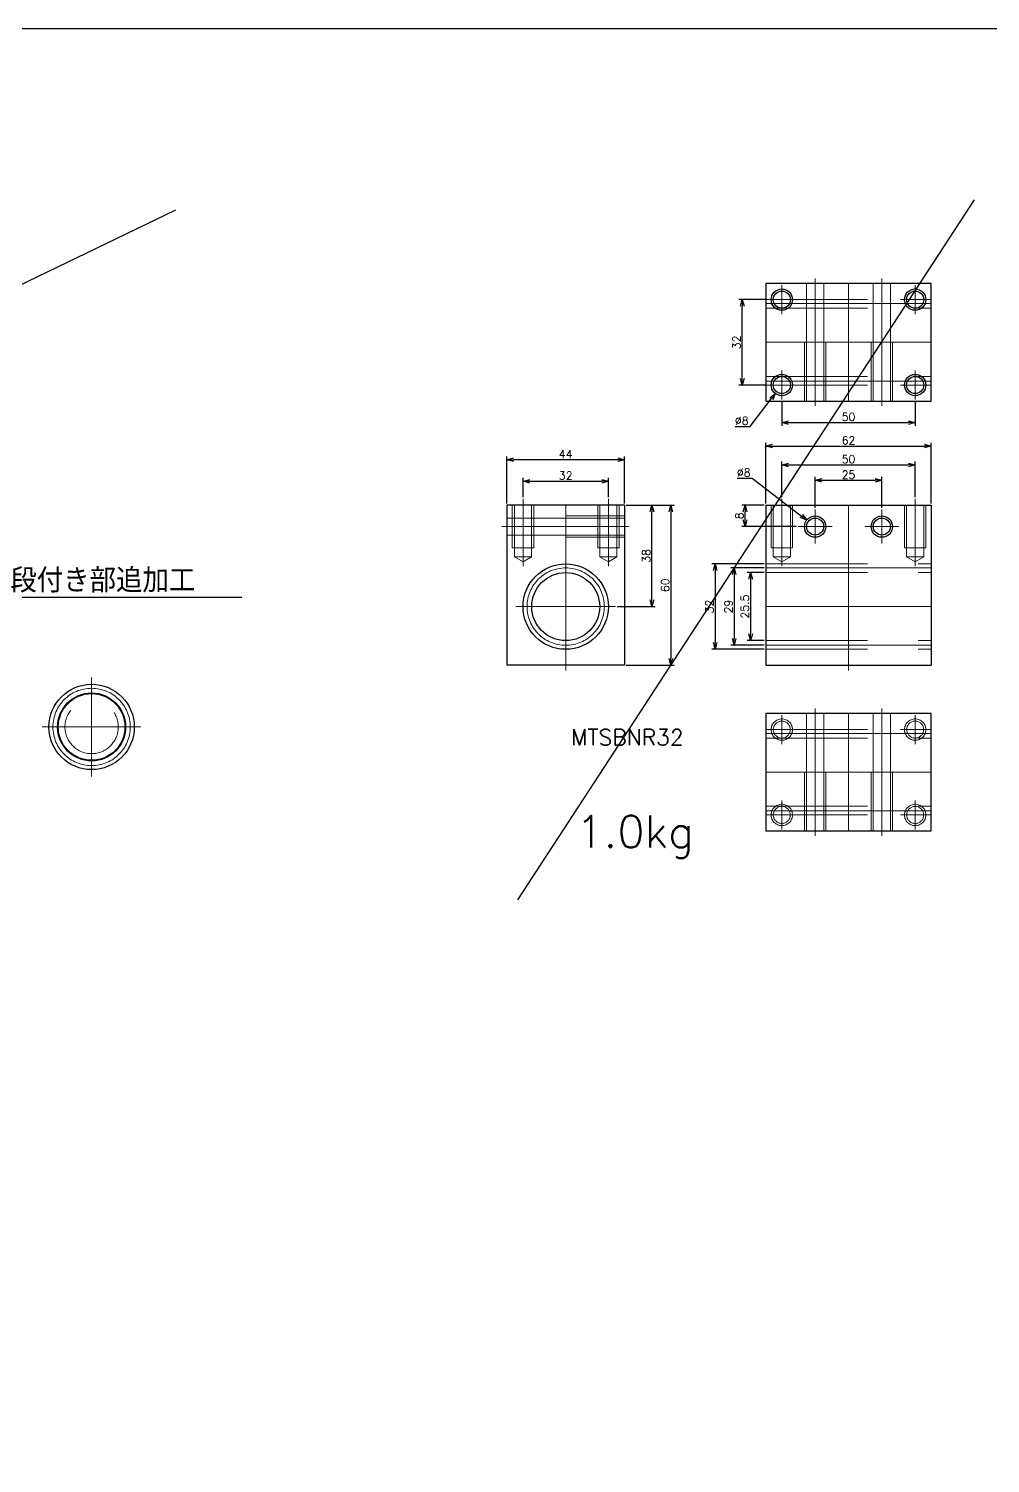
# Model space of a CAD drawing. Header units: millimetres. Extents: x -16130 to 36813, y -8099 to 27484.
# Drawn here: x 33511 to 33872, y 13813 to 14351 of the extents above; entities that cross this region are included whole.
import ezdxf
from ezdxf import colors
from ezdxf.entities.mleader import LeaderData, LeaderLine
from ezdxf.math import Vec2, Vec3

# ---------------------------------------------------------------- set-up
doc = ezdxf.new("R2010")
doc.units = ezdxf.units.MM
doc.header["$LTSCALE"] = 6
doc.header["$PDMODE"] = 99
doc.header["$PDSIZE"] = 1
doc.linetypes.add('CENTER2', pattern=[28.575, 19.05, -3.175, 3.175, -3.175])
doc.linetypes.add('HIDDEN', pattern=[9.525, 6.35, -3.175])
for name, color, linetype, lineweight in [('04_HIDDEN', 2, 'HIDDEN', 13), ('05_CENTER', 4, 'CENTER2', 13), ('08_DIM', 3, 'Continuous', 13)]:
    doc.layers.add(name, color=color, linetype=linetype, lineweight=lineweight)
doc.layers.add('10_DRAFT', color=8, linetype='Continuous', lineweight=0, plot=False)
doc.styles.add('KSS_TXT', font='txt.shx', dxfattribs={"bigfont": 'extfont2.shx'})
doc.styles.get("Standard").update_dxf_attribs({"font": 'txt.shx', "bigfont": 'extfont2.shx'})
doc.dimstyles.new('KSS_DIM', dxfattribs={"dimtxt": 3, "dimasz": 2.5, "dimexe": 1.25, "dimexo": 0.625, "dimtad": 1, "dimdsep": 46, "dimtxsty": 'KSS_TXT', "dimblk": 'OPEN30', "dimcen": 0, "dimazin": 2, "dimtfac": 0.75, "dimtmove": 0, "dimatfit": 3, "dimldrblk": 'OPEN30', "dimfxl": 1, "dimtolj": 1, "dimarcsym": 0})
doc.dimstyles.new('KSS_DIM$3', dxfattribs={"dimtxt": 3, "dimasz": 2.5, "dimexe": 1.25, "dimexo": 0.625, "dimtad": 1, "dimtih": 1, "dimtoh": 1, "dimdsep": 46, "dimtxsty": 'KSS_TXT', "dimblk": 'OPEN30', "dimcen": 0, "dimazin": 2, "dimtfac": 0.75, "dimtofl": 0, "dimtmove": 0, "dimatfit": 3, "dimldrblk": 'OPEN30', "dimfxl": 1, "dimtolj": 1, "dimarcsym": 0})

# ---------------------------------------------------------------- blocks, each defined once
blk = doc.blocks.new('MTSRW32-＊＊＊-F35-V25-S45-Q25b_1_1_1')
at = {"color": 0}
for radius in [16, 12.75, 12.5]:
    blk.add_circle((0, 0), radius, dxfattribs=at)
at = {"layer": '04_HIDDEN', "color": 0}
blk.add_circle((0, 0), 10, dxfattribs=at)
at = {"layer": '05_CENTER', "color": 0}
for p, q in [((0, 18.51), (0, -18.51)), ((-18.51, 0), (18.51, 0))]:
    blk.add_line(p, q, dxfattribs=at)
blk.add_circle((0, 0), 14.5, dxfattribs=at)
blk = doc.blocks.new('_Open30')
at = {"color": 0, "linetype": 'ByBlock', "lineweight": -2}
for p, q in [((-1, 0.268), (0, 0)), ((0, 0), (-1, -0.268)), ((0, 0), (-1, 0))]:
    blk.add_line(p, q, dxfattribs=at)
blk = doc.blocks.new('*D2100')
at = {"layer": '08_DIM', "color": 0, "lineweight": -2, "transparency": 16777216}
for p, q in [((33806.17, 14171.67), (33806.17, 14183.26)), ((33831.17, 14171.67), (33831.17, 14183.26)), ((33808.67, 14182.01), (33828.67, 14182.01))]:
    blk.add_line(p, q, dxfattribs=at)
at = {"layer": 'Defpoints', "color": 0, "transparency": 16777216}
for p in [(33831.17, 14182.01), (33806.17, 14171.05), (33831.17, 14171.05)]:
    blk.add_point(p, dxfattribs=at)
at = {"layer": '08_DIM', "color": 0, "lineweight": -2, "transparency": 16777216, "xscale": 2.5, "yscale": 2.5, "zscale": 2.5, "rotation": 180}
blk.add_blockref('_Open30', (33806.17, 14182.01), dxfattribs=at)
at = {"layer": '08_DIM', "color": 0, "lineweight": -2, "transparency": 16777216, "xscale": 2.5, "yscale": 2.5, "zscale": 2.5}
blk.add_blockref('_Open30', (33831.17, 14182.01), dxfattribs=at)
at = {"layer": '08_DIM', "color": 0, "transparency": 16777216, "insert": (33818.67, 14184.13), "char_height": 3, "attachment_point": 5, "style": 'KSS_TXT'}
blk.add_mtext('\\A1;25', dxfattribs=at)
blk = doc.blocks.new('*D2101')
at = {"layer": '08_DIM', "color": 0, "lineweight": -2, "transparency": 16777216}
for p, q in [((33787.04, 14172.67), (33778.62, 14172.67)), ((33779.87, 14167.17), (33779.87, 14170.17)), ((33799.16, 14164.67), (33778.62, 14164.67))]:
    blk.add_line(p, q, dxfattribs=at)
at = {"layer": 'Defpoints', "color": 0, "transparency": 16777216}
for p in [(33779.87, 14172.67), (33787.67, 14172.67), (33799.79, 14164.67)]:
    blk.add_point(p, dxfattribs=at)
at = {"layer": '08_DIM', "color": 0, "lineweight": -2, "transparency": 16777216, "xscale": 2.5, "yscale": 2.5, "zscale": 2.5}
for p, rotation in [((33779.87, 14172.67), 90), ((33779.87, 14164.67), 270)]:
    blk.add_blockref('_Open30', p, dxfattribs=dict(at, rotation=rotation))
at = {"layer": '08_DIM', "color": 0, "transparency": 16777216, "insert": (33777.74, 14168.67), "char_height": 3, "attachment_point": 5, "rotation": 90, "style": 'KSS_TXT'}
blk.add_mtext('\\A1;8', dxfattribs=at)
blk = doc.blocks.new('*D2102')
at = {"layer": '08_DIM', "color": 0, "lineweight": -2, "transparency": 16777216}
for p, q in [((33735.25, 14172.67), (33746.23, 14172.67)), ((33744.98, 14137.17), (33744.98, 14170.17)), ((33731.88, 14134.67), (33746.23, 14134.67))]:
    blk.add_line(p, q, dxfattribs=at)
at = {"layer": 'Defpoints', "color": 0, "transparency": 16777216}
for p in [(33734.62, 14172.67), (33744.98, 14172.67), (33731.26, 14134.67)]:
    blk.add_point(p, dxfattribs=at)
at = {"layer": '08_DIM', "color": 0, "lineweight": -2, "transparency": 16777216, "xscale": 2.5, "yscale": 2.5, "zscale": 2.5}
for p, rotation in [((33744.98, 14172.67), 90), ((33744.98, 14134.67), 270)]:
    blk.add_blockref('_Open30', p, dxfattribs=dict(at, rotation=rotation))
at = {"layer": '08_DIM', "color": 0, "transparency": 16777216, "insert": (33742.85, 14153.67), "char_height": 3, "attachment_point": 5, "rotation": 90, "style": 'KSS_TXT'}
blk.add_mtext('\\A1;38', dxfattribs=at)
blk = doc.blocks.new('*D2103')
at = {"layer": '08_DIM', "color": 0, "lineweight": -2, "transparency": 16777216}
for p, q in [((33735.25, 14172.67), (33753.3, 14172.67)), ((33752.05, 14170.17), (33752.05, 14115.17)), ((33735.25, 14112.67), (33753.3, 14112.67))]:
    blk.add_line(p, q, dxfattribs=at)
at = {"layer": 'Defpoints', "color": 0, "transparency": 16777216}
for p in [(33734.62, 14172.67), (33734.62, 14112.67), (33752.05, 14112.67)]:
    blk.add_point(p, dxfattribs=at)
at = {"layer": '08_DIM', "color": 0, "lineweight": -2, "transparency": 16777216, "xscale": 2.5, "yscale": 2.5, "zscale": 2.5}
for p, rotation in [((33752.05, 14172.67), 90), ((33752.05, 14112.67), 270)]:
    blk.add_blockref('_Open30', p, dxfattribs=dict(at, rotation=rotation))
at = {"layer": '08_DIM', "color": 0, "transparency": 16777216, "insert": (33749.92, 14142.67), "char_height": 3, "attachment_point": 5, "rotation": 90, "style": 'KSS_TXT'}
blk.add_mtext('\\A1;60', dxfattribs=at)
blk = doc.blocks.new('*D2104')
at = {"layer": '08_DIM', "color": 0, "lineweight": -2, "transparency": 16777216}
for p, q in [((33690.62, 14173.29), (33690.62, 14190.97)), ((33732.12, 14189.72), (33693.12, 14189.72)), ((33734.62, 14173.29), (33734.62, 14190.97))]:
    blk.add_line(p, q, dxfattribs=at)
at = {"layer": 'Defpoints', "color": 0, "transparency": 16777216}
for p in [(33690.62, 14189.72), (33690.62, 14172.67), (33734.62, 14172.67)]:
    blk.add_point(p, dxfattribs=at)
at = {"layer": '08_DIM', "color": 0, "lineweight": -2, "transparency": 16777216, "xscale": 2.5, "yscale": 2.5, "zscale": 2.5, "rotation": 180}
blk.add_blockref('_Open30', (33690.62, 14189.72), dxfattribs=at)
at = {"layer": '08_DIM', "color": 0, "lineweight": -2, "transparency": 16777216, "xscale": 2.5, "yscale": 2.5, "zscale": 2.5}
blk.add_blockref('_Open30', (33734.62, 14189.72), dxfattribs=at)
at = {"layer": '08_DIM', "color": 0, "transparency": 16777216, "insert": (33712.62, 14191.85), "char_height": 3, "attachment_point": 5, "style": 'KSS_TXT'}
blk.add_mtext('\\A1;44', dxfattribs=at)
blk = doc.blocks.new('*D2105')
at = {"layer": '08_DIM', "color": 0, "lineweight": -2, "transparency": 16777216}
for p, q in [((33787.67, 14173.29), (33787.67, 14196.12)), ((33790.17, 14194.87), (33847.17, 14194.87)), ((33849.67, 14173.29), (33849.67, 14196.12))]:
    blk.add_line(p, q, dxfattribs=at)
at = {"layer": 'Defpoints', "color": 0, "transparency": 16777216}
for p in [(33849.67, 14194.87), (33787.67, 14172.67), (33849.67, 14172.67)]:
    blk.add_point(p, dxfattribs=at)
at = {"layer": '08_DIM', "color": 0, "lineweight": -2, "transparency": 16777216, "xscale": 2.5, "yscale": 2.5, "zscale": 2.5, "rotation": 180}
blk.add_blockref('_Open30', (33787.67, 14194.87), dxfattribs=at)
at = {"layer": '08_DIM', "color": 0, "lineweight": -2, "transparency": 16777216, "xscale": 2.5, "yscale": 2.5, "zscale": 2.5}
blk.add_blockref('_Open30', (33849.67, 14194.87), dxfattribs=at)
at = {"layer": '08_DIM', "color": 0, "transparency": 16777216, "insert": (33818.67, 14196.99), "char_height": 3, "attachment_point": 5, "style": 'KSS_TXT'}
blk.add_mtext('\\A1;62', dxfattribs=at)
blk = doc.blocks.new('*D2106')
at = {"layer": '08_DIM', "color": 0, "lineweight": -2, "transparency": 16777216}
for p, q in [((33696.62, 14175.66), (33696.62, 14182.9)), ((33728.62, 14175.66), (33728.62, 14182.9)), ((33699.12, 14181.65), (33726.12, 14181.65))]:
    blk.add_line(p, q, dxfattribs=at)
at = {"layer": 'Defpoints', "color": 0, "transparency": 16777216}
for p in [(33728.62, 14181.65), (33696.62, 14175.04), (33728.62, 14175.04)]:
    blk.add_point(p, dxfattribs=at)
at = {"layer": '08_DIM', "color": 0, "lineweight": -2, "transparency": 16777216, "xscale": 2.5, "yscale": 2.5, "zscale": 2.5, "rotation": 180}
blk.add_blockref('_Open30', (33696.62, 14181.65), dxfattribs=at)
at = {"layer": '08_DIM', "color": 0, "lineweight": -2, "transparency": 16777216, "xscale": 2.5, "yscale": 2.5, "zscale": 2.5}
blk.add_blockref('_Open30', (33728.62, 14181.65), dxfattribs=at)
at = {"layer": '08_DIM', "color": 0, "transparency": 16777216, "insert": (33712.62, 14183.78), "char_height": 3, "attachment_point": 5, "style": 'KSS_TXT'}
blk.add_mtext('\\A1;32', dxfattribs=at)
blk = doc.blocks.new('*D2107')
at = {"layer": '08_DIM', "color": 0, "lineweight": -2, "transparency": 16777216}
for p, q in [((33793.67, 14175.66), (33793.67, 14189.02)), ((33796.17, 14187.77), (33841.17, 14187.77)), ((33843.67, 14175.66), (33843.67, 14189.02))]:
    blk.add_line(p, q, dxfattribs=at)
at = {"layer": 'Defpoints', "color": 0, "transparency": 16777216}
for p in [(33843.67, 14187.77), (33793.67, 14175.04), (33843.67, 14175.04)]:
    blk.add_point(p, dxfattribs=at)
at = {"layer": '08_DIM', "color": 0, "lineweight": -2, "transparency": 16777216, "xscale": 2.5, "yscale": 2.5, "zscale": 2.5, "rotation": 180}
blk.add_blockref('_Open30', (33793.67, 14187.77), dxfattribs=at)
at = {"layer": '08_DIM', "color": 0, "lineweight": -2, "transparency": 16777216, "xscale": 2.5, "yscale": 2.5, "zscale": 2.5}
blk.add_blockref('_Open30', (33843.67, 14187.77), dxfattribs=at)
at = {"layer": '08_DIM', "color": 0, "transparency": 16777216, "insert": (33818.67, 14189.9), "char_height": 3, "attachment_point": 5, "style": 'KSS_TXT'}
blk.add_mtext('\\A1;50', dxfattribs=at)
blk = doc.blocks.new('*D2108')
at = {"layer": '08_DIM', "color": 0, "lineweight": -2, "transparency": 16777216}
for p, q in [((33776.87, 14182.8), (33782.5, 14182.8)), ((33782.5, 14182.8), (33801.01, 14168.62))]:
    blk.add_line(p, q, dxfattribs=at)
at = {"layer": 'Defpoints', "color": 0, "transparency": 16777216}
for p in [(33802.99, 14167.1), (33809.34, 14162.23)]:
    blk.add_point(p, dxfattribs=at)
at = {"layer": '08_DIM', "color": 0, "lineweight": -2, "transparency": 16777216, "xscale": 2.5, "yscale": 2.5, "zscale": 2.5, "rotation": 322.5424603833925}
blk.add_blockref('_Open30', (33802.99, 14167.1), dxfattribs=at)
at = {"layer": '08_DIM', "color": 0, "transparency": 16777216, "insert": (33779.37, 14184.92), "char_height": 3, "attachment_point": 5, "style": 'KSS_TXT'}
blk.add_mtext('\\A1;%%C8', dxfattribs=at)
blk = doc.blocks.new('*D2109')
at = {"layer": '08_DIM', "color": 0, "lineweight": -2, "transparency": 16777216}
for p, q in [((33787.04, 14147.42), (33780.72, 14147.42)), ((33781.97, 14144.92), (33781.97, 14124.42)), ((33787.04, 14121.92), (33780.72, 14121.92))]:
    blk.add_line(p, q, dxfattribs=at)
at = {"layer": 'Defpoints', "color": 0, "transparency": 16777216}
for p in [(33787.67, 14147.42), (33781.97, 14121.92), (33787.67, 14121.92)]:
    blk.add_point(p, dxfattribs=at)
at = {"layer": '08_DIM', "color": 0, "lineweight": -2, "transparency": 16777216, "xscale": 2.5, "yscale": 2.5, "zscale": 2.5}
for p, rotation in [((33781.97, 14147.42), 90), ((33781.97, 14121.92), 270)]:
    blk.add_blockref('_Open30', p, dxfattribs=dict(at, rotation=rotation))
at = {"layer": '08_DIM', "color": 0, "transparency": 16777216, "insert": (33779.84, 14134.67), "char_height": 3, "attachment_point": 5, "rotation": 90, "style": 'KSS_TXT'}
blk.add_mtext('\\A1;25.5', dxfattribs=at)
blk = doc.blocks.new('*D2110')
at = {"layer": '08_DIM', "color": 0, "lineweight": -2, "transparency": 16777216}
for p, q in [((33787.04, 14149.17), (33774.56, 14149.17)), ((33775.81, 14146.67), (33775.81, 14122.67)), ((33787.04, 14120.17), (33774.56, 14120.17))]:
    blk.add_line(p, q, dxfattribs=at)
at = {"layer": 'Defpoints', "color": 0, "transparency": 16777216}
for p in [(33787.67, 14149.17), (33775.81, 14120.17), (33787.67, 14120.17)]:
    blk.add_point(p, dxfattribs=at)
at = {"layer": '08_DIM', "color": 0, "lineweight": -2, "transparency": 16777216, "xscale": 2.5, "yscale": 2.5, "zscale": 2.5}
for p, rotation in [((33775.81, 14149.17), 90), ((33775.81, 14120.17), 270)]:
    blk.add_blockref('_Open30', p, dxfattribs=dict(at, rotation=rotation))
at = {"layer": '08_DIM', "color": 0, "transparency": 16777216, "insert": (33773.68, 14134.67), "char_height": 3, "attachment_point": 5, "rotation": 90, "style": 'KSS_TXT'}
blk.add_mtext('\\A1;29', dxfattribs=at)
blk = doc.blocks.new('*D2111')
at = {"layer": '08_DIM', "color": 0, "lineweight": -2, "transparency": 16777216}
for p, q in [((33787.04, 14150.67), (33767.41, 14150.67)), ((33768.66, 14148.17), (33768.66, 14121.17)), ((33787.04, 14118.67), (33767.41, 14118.67))]:
    blk.add_line(p, q, dxfattribs=at)
at = {"layer": 'Defpoints', "color": 0, "transparency": 16777216}
for p in [(33787.67, 14150.67), (33768.66, 14118.67), (33787.67, 14118.67)]:
    blk.add_point(p, dxfattribs=at)
at = {"layer": '08_DIM', "color": 0, "lineweight": -2, "transparency": 16777216, "xscale": 2.5, "yscale": 2.5, "zscale": 2.5}
for p, rotation in [((33768.66, 14150.67), 90), ((33768.66, 14118.67), 270)]:
    blk.add_blockref('_Open30', p, dxfattribs=dict(at, rotation=rotation))
at = {"layer": '08_DIM', "color": 0, "transparency": 16777216, "insert": (33766.54, 14134.67), "char_height": 3, "attachment_point": 5, "rotation": 90, "style": 'KSS_TXT'}
blk.add_mtext('\\A1;32', dxfattribs=at)
blk = doc.blocks.new('*D2112')
at = {"layer": '08_DIM', "color": 0, "lineweight": -2, "transparency": 16777216}
for p, q in [((33793.67, 14211.67), (33793.67, 14202.4)), ((33843.67, 14211.67), (33843.67, 14202.4)), ((33796.17, 14203.65), (33841.17, 14203.65))]:
    blk.add_line(p, q, dxfattribs=at)
at = {"layer": 'Defpoints', "color": 0, "transparency": 16777216}
for p in [(33793.67, 14212.29), (33843.67, 14212.29), (33843.67, 14203.65)]:
    blk.add_point(p, dxfattribs=at)
at = {"layer": '08_DIM', "color": 0, "lineweight": -2, "transparency": 16777216, "xscale": 2.5, "yscale": 2.5, "zscale": 2.5, "rotation": 180}
blk.add_blockref('_Open30', (33793.67, 14203.65), dxfattribs=at)
at = {"layer": '08_DIM', "color": 0, "lineweight": -2, "transparency": 16777216, "xscale": 2.5, "yscale": 2.5, "zscale": 2.5}
blk.add_blockref('_Open30', (33843.67, 14203.65), dxfattribs=at)
at = {"layer": '08_DIM', "color": 0, "transparency": 16777216, "insert": (33818.67, 14205.78), "char_height": 3, "attachment_point": 5, "style": 'KSS_TXT'}
blk.add_mtext('\\A1;50', dxfattribs=at)
blk = doc.blocks.new('*D2113')
at = {"layer": '08_DIM', "color": 0, "lineweight": -2, "transparency": 16777216}
for p, q in [((33787.59, 14249.74), (33777.58, 14249.74)), ((33778.83, 14220.24), (33778.83, 14247.24)), ((33787.59, 14217.74), (33777.58, 14217.74))]:
    blk.add_line(p, q, dxfattribs=at)
at = {"layer": 'Defpoints', "color": 0, "transparency": 16777216}
for p in [(33778.83, 14249.74), (33788.22, 14249.74), (33788.22, 14217.74)]:
    blk.add_point(p, dxfattribs=at)
at = {"layer": '08_DIM', "color": 0, "lineweight": -2, "transparency": 16777216, "xscale": 2.5, "yscale": 2.5, "zscale": 2.5}
for p, rotation in [((33778.83, 14249.74), 90), ((33778.83, 14217.74), 270)]:
    blk.add_blockref('_Open30', p, dxfattribs=dict(at, rotation=rotation))
at = {"layer": '08_DIM', "color": 0, "transparency": 16777216, "insert": (33776.7, 14233.74), "char_height": 3, "attachment_point": 5, "rotation": 90, "style": 'KSS_TXT'}
blk.add_mtext('\\A1;32', dxfattribs=at)
blk = doc.blocks.new('*D2114')
at = {"layer": '08_DIM', "color": 0, "lineweight": -2, "transparency": 16777216}
for p, q in [((33781.75, 14202.23), (33789.71, 14212.59)), ((33776.12, 14202.23), (33781.75, 14202.23))]:
    blk.add_line(p, q, dxfattribs=at)
at = {"layer": 'Defpoints', "color": 0, "transparency": 16777216}
for p in [(33796.1, 14220.91), (33791.23, 14214.57)]:
    blk.add_point(p, dxfattribs=at)
at = {"layer": '08_DIM', "color": 0, "lineweight": -2, "transparency": 16777216, "xscale": 2.5, "yscale": 2.5, "zscale": 2.5, "rotation": 52.45962079041847}
blk.add_blockref('_Open30', (33791.23, 14214.57), dxfattribs=at)
at = {"layer": '08_DIM', "color": 0, "transparency": 16777216, "insert": (33778.62, 14204.36), "char_height": 3, "attachment_point": 5, "style": 'KSS_TXT'}
blk.add_mtext('\\A1;%%C8', dxfattribs=at)
blk = doc.blocks.new('MTSBNR32a_1_1')
at = {"color": 0}
for p, q in [((-31, 0), (31, 0)), ((-31, 0), (-31, -60)), ((31, 0), (31, -60)), ((-31, -60), (31, -60))]:
    blk.add_line(p, q, dxfattribs=at)
for centre, radius in [((-12.5, -8), 4), ((-12.5, -8), 3.2), ((12.5, -8), 4), ((12.5, -8), 3.2)]:
    blk.add_circle(centre, radius, dxfattribs=at)
at = {"layer": '04_HIDDEN', "color": 0}
for p, q in [((-29, 0), (-29, -16)), ((-28.2, 0), (-28.2, -19.39)), ((-21.8, 0), (-21.8, -19.39)), ((-21, 0), (-21, -16)), ((21, 0), (21, -16)), ((21.8, 0), (21.8, -19.39)), ((28.2, 0), (28.2, -19.39)), ((29, 0), (29, -16)), ((-21, -16), (-29, -16)), ((29, -16), (21, -16)), ((-28.2, -19.39), (-21.8, -19.39)), ((-28.2, -19.39), (-25, -21.23)), ((-21.8, -19.39), (-25, -21.23)), ((21.8, -19.39), (28.2, -19.39)), ((21.8, -19.39), (25, -21.23)), ((28.2, -19.39), (25, -21.23)), ((-31, -22), (31, -22)), ((-31, -25.25), (31, -25.25)), ((-31, -50.75), (31, -50.75)), ((-31, -54), (31, -54))]:
    blk.add_line(p, q, dxfattribs=at)
at = {"layer": '05_CENTER', "color": 0}
for p, q in [((-25, 2.37), (-25, -22.82)), ((0, 0), (0, -62)), ((25, 2.37), (25, -22.82)), ((-12.5, -1.62), (-12.5, -14.38)), ((12.5, -1.62), (12.5, -14.38)), ((-18.88, -8), (-6.12, -8)), ((18.88, -8), (6.12, -8)), ((-31, -23.5), (31, -23.5)), ((-31, -52.5), (31, -52.5))]:
    blk.add_line(p, q, dxfattribs=at)
at = {"layer": '10_DRAFT'}
blk.add_line((-31, -38), (31, -38), dxfattribs=at)
blk = doc.blocks.new('MTSBNR32b_1_1')
at = {"color": 0}
for p, q in [((-22, 0), (-22, -60)), ((22, 0), (-22, 0)), ((22, 0), (22, -60)), ((22, -60), (-22, -60))]:
    blk.add_line(p, q, dxfattribs=at)
for radius in [16, 12.75]:
    blk.add_circle((0, -38), radius, dxfattribs=at)
at = {"layer": '04_HIDDEN', "color": 0}
for p, q in [((-20, 0), (-20, -16)), ((-19.2, 0), (-19.2, -19.39)), ((-12.8, 0), (-12.8, -19.39)), ((-12, 0), (-12, -16)), ((12, 0), (12, -16)), ((12.8, 0), (12.8, -19.39)), ((19.2, 0), (19.2, -19.39)), ((20, 0), (20, -16)), ((-20, -16), (-12, -16)), ((12, -16), (20, -16)), ((-19.2, -19.39), (-16, -21.23)), ((-12.8, -19.39), (-19.2, -19.39)), ((-12.8, -19.39), (-16, -21.23)), ((19.2, -19.39), (12.8, -19.39)), ((12.8, -19.39), (16, -21.23)), ((19.2, -19.39), (16, -21.23))]:
    blk.add_line(p, q, dxfattribs=at)
at = {"layer": '05_CENTER', "color": 0}
for p, q in [((-16, 2.37), (-16, -22.82)), ((0, 0), (0, -62)), ((16, 2.37), (16, -22.82)), ((18.63, -38), (-18.63, -38))]:
    blk.add_line(p, q, dxfattribs=at)
blk.add_circle((0, -38), 14.5, dxfattribs=at)
at = {"layer": '10_DRAFT'}
for p, q in [((22, -4.8), (-22, -4.8)), ((22, -4), (0, -4)), ((0, -4), (0, -12)), ((23.78, -8), (-23.89, -8)), ((22, -11.2), (-22, -11.2)), ((22, -12), (0, -12))]:
    blk.add_line(p, q, dxfattribs=at)
blk = doc.blocks.new('MTSBNR32c_1_1')
at = {"color": 0}
blk.add_lwpolyline([(-31, -22), (31, -22), (31, 22), (-31, 22)], close=True, dxfattribs=at)
for centre, radius in [((-25, 16), 4), ((-25, 16), 3.2), ((25, 16), 4), ((25, 16), 3.2), ((-25, -16), 4), ((-25, -16), 3.2), ((25, -16), 4), ((25, -16), 3.2)]:
    blk.add_circle(centre, radius, dxfattribs=at)
at = {"layer": '04_HIDDEN', "color": 0}
for p, q in [((-31, 16), (31, 16)), ((-31, 12.75), (31, 12.75)), ((-31, -12.75), (31, -12.75)), ((-31, -16), (31, -16))]:
    blk.add_line(p, q, dxfattribs=at)
at = {"layer": '05_CENTER', "color": 0}
for p, q in [((-25, 21.45), (-25, 10.55)), ((25, 21.45), (25, 10.55)), ((-31, 14.5), (31, 14.5)), ((-19.55, 16), (-30.45, 16)), ((19.55, 16), (30.45, 16)), ((-25, -21.45), (-25, -10.55)), ((25, -21.45), (25, -10.55)), ((-31, -14.5), (31, -14.5)), ((-19.55, -16), (-30.45, -16)), ((19.55, -16), (30.45, -16))]:
    blk.add_line(p, q, dxfattribs=at)
at = {"layer": '10_DRAFT'}
for p, q in [((-15.7, -22), (-15.7, 22)), ((-12.5, -23.78), (-12.5, 23.89)), ((-9.3, -22), (-9.3, 22)), ((0, 22), (0, -22)), ((9.3, -22), (9.3, 22)), ((12.5, -23.78), (12.5, 23.89)), ((15.7, -22), (15.7, 22)), ((-31, 0), (31, 0)), ((-16.5, -22), (-16.5, 0)), ((-8.5, 0), (-16.5, 0)), ((8.5, 0), (16.5, 0)), ((16.5, -22), (16.5, 0)), ((-8.5, -22), (-8.5, 0)), ((8.5, -22), (8.5, 0))]:
    blk.add_line(p, q, dxfattribs=at)
blk = doc.blocks.new('MTSBNR32d_1_1')
at = {"color": 0}
blk.add_lwpolyline([(-31, -22), (31, -22), (31, 22), (-31, 22)], close=True, dxfattribs=at)
at = {"layer": '04_HIDDEN', "color": 0}
for p, q in [((-31, 16), (31, 16)), ((-31, 12.75), (31, 12.75)), ((-31, -12.75), (31, -12.75)), ((-31, -16), (31, -16))]:
    blk.add_line(p, q, dxfattribs=at)
for centre, radius in [((-25, 16), 4), ((-25, 16), 3.2), ((25, 16), 4), ((25, 16), 3.2), ((-25, -16), 4), ((-25, -16), 3.2), ((25, -16), 4), ((25, -16), 3.2)]:
    blk.add_circle(centre, radius, dxfattribs=at)
at = {"layer": '05_CENTER', "color": 0}
for p, q in [((-25, 21.45), (-25, 10.55)), ((25, 21.45), (25, 10.55)), ((-31, 14.5), (31, 14.5)), ((-19.55, 16), (-30.45, 16)), ((19.55, 16), (30.45, 16)), ((-25, -21.45), (-25, -10.55)), ((25, -21.45), (25, -10.55)), ((-31, -14.5), (31, -14.5)), ((-19.55, -16), (-30.45, -16)), ((19.55, -16), (30.45, -16))]:
    blk.add_line(p, q, dxfattribs=at)
at = {"layer": '10_DRAFT'}
for p, q in [((-15.7, -22), (-15.7, 22)), ((-12.5, -23.78), (-12.5, 23.89)), ((-9.3, -22), (-9.3, 22)), ((0, 22), (0, -22)), ((9.3, -22), (9.3, 22)), ((12.5, -23.78), (12.5, 23.89)), ((15.7, -22), (15.7, 22)), ((-31, 0), (31, 0)), ((-16.5, -22), (-16.5, 0)), ((-8.5, 0), (-16.5, 0)), ((8.5, 0), (16.5, 0)), ((16.5, -22), (16.5, 0)), ((-8.5, -22), (-8.5, 0)), ((8.5, -22), (8.5, 0))]:
    blk.add_line(p, q, dxfattribs=at)

msp = doc.modelspace()

# ---------------------------------------------------------------- linework, layer by layer
msp.add_line((33865.84376, 14287.18441), (33694.5862, 14024.7455))
at = {"color": 3}
msp.add_line((33566.29731, 14283.28179), (32931.6821, 13976.49491), dxfattribs=at)
at = {"color": 2}
msp.add_lwpolyline([(32387.51837, 12515.47768), (36103.84279, 12515.47768), (36103.84279, 14351.32078), (32387.51837, 14351.32078)], close=True, dxfattribs=at)

# ---------------------------------------------------------------- block references
at = {"color": 4}
for name, p in [('MTSBNR32c_1_1', (33818.66582, 14233.74044)), ('MTSBNR32b_1_1', (33712.62042, 14172.66532)), ('MTSBNR32a_1_1', (33818.66582, 14172.66532)), ('MTSRW32-＊＊＊-F35-V25-S45-Q25b_1_1_1', (33534.87323, 14089.54122)), ('MTSBNR32d_1_1', (33818.66582, 14072.56562))]:
    msp.add_blockref(name, p, dxfattribs=at)

# ---------------------------------------------------------------- texts
at = {"color": 0, "style": 'KSS_TXT'}
msp.add_text('MTSBNR32', height=6, dxfattribs=at).set_placement((33714.68298, 14082.66532))
at = {"layer": '08_DIM', "color": 6, "style": 'KSS_TXT'}
msp.add_text('1.0kg', height=12, dxfattribs=at).set_placement((33716.52211, 14044.30618))

# ---------------------------------------------------------------- dimensions: what is measured, and where the dimension line sits
at = {"layer": '08_DIM'}
for base, p1, p2, picture, middle in [((33778.82782, 14249.74044), (33788.21835, 14217.74044), (33788.21835, 14249.74044), '*D2113', (33776.70282, 14233.74044)), ((33744.97535, 14172.66532), (33731.25526, 14134.66532), (33734.62042, 14172.66532), '*D2102', (33742.85035, 14153.66532)), ((33752.04538, 14112.66532), (33734.62042, 14172.66532), (33734.62042, 14112.66532), '*D2103', (33749.92038, 14142.66532)), ((33779.86938, 14172.66532), (33799.78504, 14164.66532), (33787.66582, 14172.66532), '*D2101', (33777.74438, 14168.66532)), ((33768.6642, 14118.66532), (33787.66582, 14150.66532), (33787.66582, 14118.66532), '*D2111', (33766.5392, 14134.66532)), ((33775.80946, 14120.16532), (33787.66582, 14149.16532), (33787.66582, 14120.16532), '*D2110', (33773.68446, 14134.66532)), ((33781.97401, 14121.91532), (33787.66582, 14147.41532), (33787.66582, 14121.91532), '*D2109', (33779.84484, 14134.66532))]:
    dim = msp.add_linear_dim(base=base, p1=p1, p2=p2, angle=90, dimstyle='KSS_DIM', override={"dimscale": 1}, dxfattribs=at)
    dim.commit()
    dim.dimension.update_dxf_attribs({"geometry": picture, "text_midpoint": middle})
for p1, p2, picture, middle in [((33796.1031, 14220.91213), (33791.22854, 14214.56874), '*D2114', (33778.62356, 14202.2322)), ((33809.34104, 14162.23263), (33802.99061, 14167.09801), '*D2108', (33779.37184, 14182.79932))]:
    dim = msp.add_diameter_dim_2p(p1=p1, p2=p2, dimstyle='KSS_DIM$3', override={"dimscale": 1, "dimpost": '%%C<>'}, dxfattribs=at)
    dim.commit()
    dim.dimension.update_dxf_attribs({"geometry": picture, "text_midpoint": middle, "dimtype": 163})
for base, p1, p2, picture, middle in [((33843.66582, 14203.65449), (33793.66582, 14212.29296), (33843.66582, 14212.29296), '*D2112', (33818.66582, 14205.78157)), ((33849.66582, 14194.86895), (33787.66582, 14172.66532), (33849.66582, 14172.66532), '*D2105', (33818.66582, 14196.99395)), ((33690.62042, 14189.72101), (33734.62042, 14172.66532), (33690.62042, 14172.66532), '*D2104', (33712.62042, 14191.84601)), ((33843.66582, 14187.77314), (33793.66582, 14175.03926), (33843.66582, 14175.03926), '*D2107', (33818.66582, 14189.90022)), ((33728.62042, 14181.65127), (33696.62042, 14175.03926), (33728.62042, 14175.03926), '*D2106', (33712.62042, 14183.77627)), ((33831.16582, 14182.00686), (33806.16582, 14171.04611), (33831.16582, 14171.04611), '*D2100', (33818.66582, 14184.13395))]:
    dim = msp.add_linear_dim(base=base, p1=p1, p2=p2, dimstyle='KSS_DIM', override={"dimscale": 1}, dxfattribs=at)
    dim.commit()
    dim.dimension.update_dxf_attribs({"geometry": picture, "text_midpoint": middle})

# ---------------------------------------------------------------- leaders
at = {"layer": '08_DIM', "color": 1}
ml = msp.add_multileader_mtext('Standard', dxfattribs=at)
ml.set_content('段付き部追加工', color=1)
ml.set_leader_properties()
ml.set_arrow_properties(name='OPEN30')
ml.build(insert=Vec2(0, 0))
ml.multileader.update_dxf_attribs({"text_left_attachment_type": 6, "text_right_attachment_type": 6, "dogleg_length": 0.36, "arrow_head_size": 7.5, "scale": 3})
ctx = ml.context
ctx.base_point, ctx.scale, ctx.char_height, ctx.arrow_head_size, ctx.landing_gap_size, ctx.plane_origin = Vec3(33498.41683, 14138.15982), 3, 9, 7.5, 6, Vec3(33467.81407, 14111.23058)
ctx.left_attachment, ctx.right_attachment = 6, 6
notes = []
notes.append((ctx, [(0, (1, 1, 0), (33497.33683, 14138.15982), (1, 0), 1.08, [(0, [(33467.81407, 14111.23058)], 0, [])])]))
ctx.mtext.insert, ctx.mtext.flow_direction = Vec3(33504.41683, 14148.95982), 5
for ctx, leaders in notes:
    for number, flags, end, landing, length, lines in leaders:
        leader = LeaderData()
        leader.index, (leader.has_last_leader_line, leader.has_dogleg_vector, leader.attachment_direction) = number, flags
        leader.last_leader_point, leader.dogleg_vector, leader.dogleg_length = Vec3(end), Vec3(landing), length
        for number, points, colour, breaks in lines:
            line = LeaderLine()
            line.index, line.vertices, line.color, line.breaks = number, Vec3.list(points), colors.encode_raw_color(colour), breaks
            leader.lines.append(line)
        ctx.leaders.append(leader)

doc.saveas('drawing.dxf')
